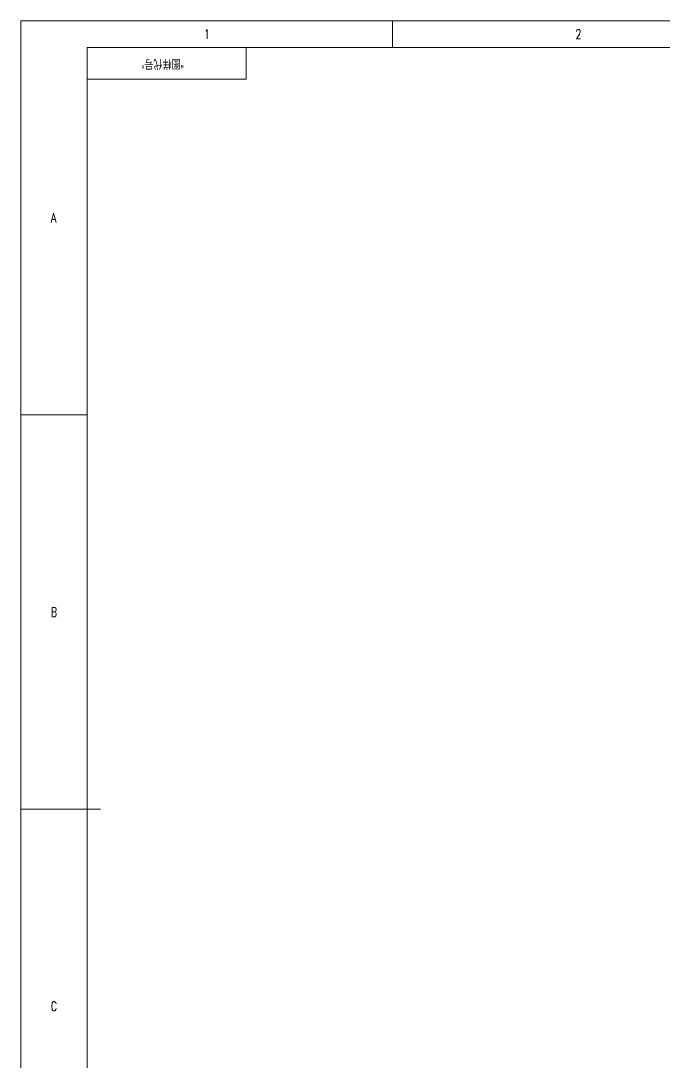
# Model space of a CAD drawing. Header units: millimetres. Extents: x 0 to 841, y 0 to 594.
# Drawn here: x 0 to 242.6, y 201.7 to 594 of the extents above; entities that cross this region are included whole.
import ezdxf

# ---------------------------------------------------------------- set-up
doc = ezdxf.new("R2010")
doc.units = ezdxf.units.MM
for name, color, linetype, lineweight in [('10', 7, 'Continuous', 18), ('5', 7, 'Continuous', 18), ('9', 7, 'Continuous', 18), ('SLD-0', 7, 'Continuous', 18)]:
    doc.layers.add(name, color=color, linetype=linetype, lineweight=lineweight)
doc.styles.add('SLDTEXTSTYLE0', font='txt.shx', dxfattribs={"width": 0.75})
doc.styles.add('SLDTEXTSTYLE5', font='txt.shx', dxfattribs={"width": 0.7, "bigfont": 'bigfont.shx'})

msp = doc.modelspace()

# ---------------------------------------------------------------- linework, layer by layer
at = {"layer": '10', "color": 7}
for p, q in [((140.17, 584), (140.17, 594)), ((0, 445.5), (25, 445.5))]:
    msp.add_line(p, q, dxfattribs=at)
at = {"layer": '5', "color": 7, "lineweight": 15}
for p, q in [((831, 584), (25, 584)), ((25, 584), (25, 10)), ((85, 572), (85, 584)), ((25, 572), (85, 572))]:
    msp.add_line(p, q, dxfattribs=at)
at = {"layer": '5', "color": 7}
for p, q in [((0, 297), (25, 297)), ((25, 297), (30, 297))]:
    msp.add_line(p, q, dxfattribs=at)
at = {"layer": '9', "color": 7}
for p, q in [((841, 594), (0, 594)), ((0, 594), (0, 0))]:
    msp.add_line(p, q, dxfattribs=at)

# ---------------------------------------------------------------- texts
at = {"layer": '10', "color": 7, "char_height": 3.5, "attachment_point": 2, "style": 'SLDTEXTSTYLE0'}
for s, insert, width in [('1', (70.16, 590.76), 1.5), ('2', (210.23, 590.76), 2.625), ('A', (12.37, 521.51), 3), ('B', (12.52, 373.01), 2.625), ('C', (12.5, 224.51), 2.625)]:
    msp.add_mtext(s, dxfattribs=dict(at, insert=insert, width=width))
at = {"layer": 'SLD-0', "insert": (53.44, 576.13), "char_height": 3.5, "width": 35.28, "attachment_point": 2, "rotation": 180, "style": 'SLDTEXTSTYLE5'}
msp.add_mtext('“图样代号”', dxfattribs=at)

doc.saveas('drawing.dxf')
